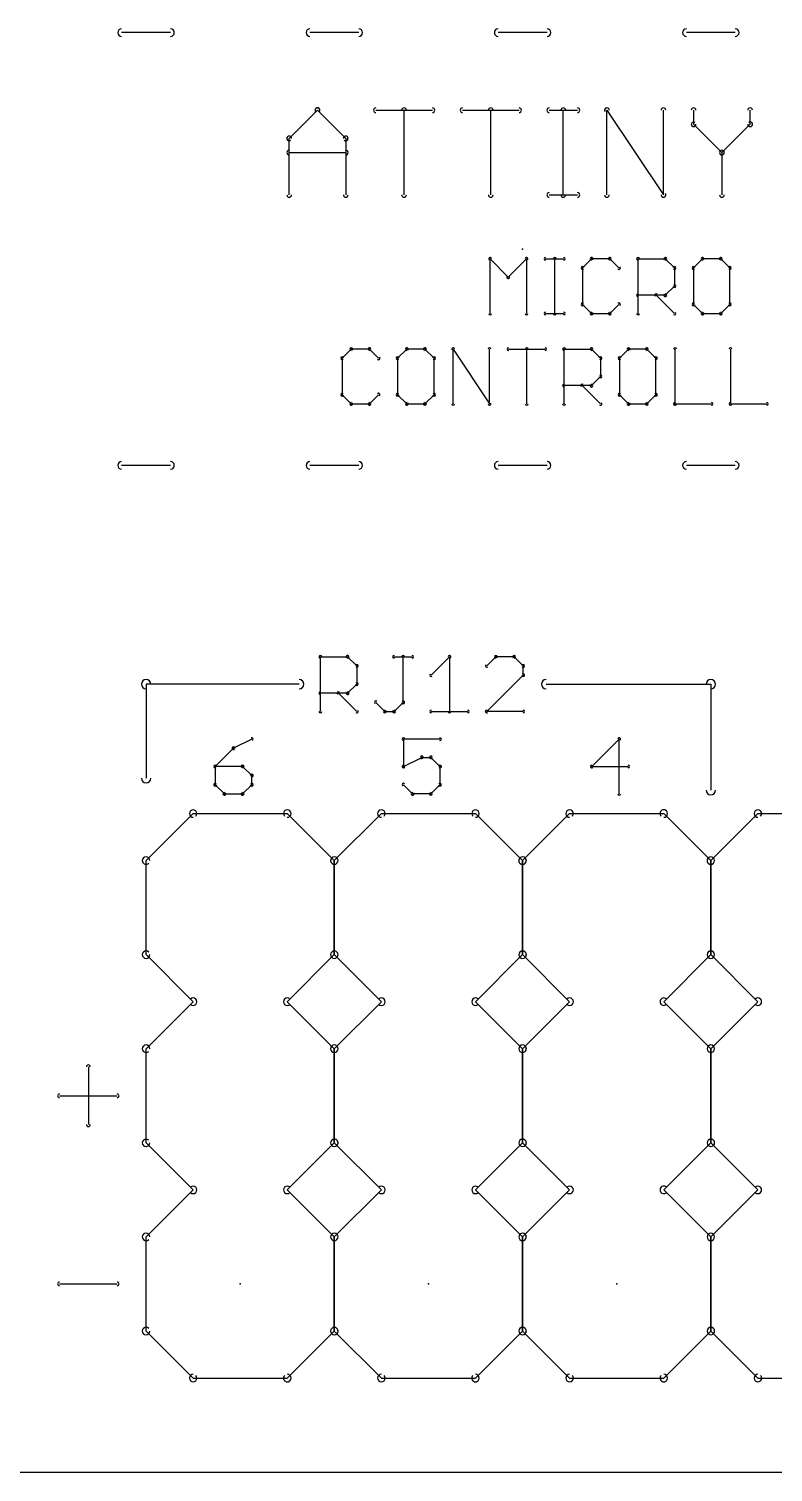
# Model space of a CAD drawing. Header units: inches. Extents: x 0 to 7.94, y 0 to 5.69.
# Drawn here: x 4.488 to 4.883, y 2.2 to 2.967 of the extents above; entities that cross this region are included whole.
import ezdxf

# ---------------------------------------------------------------- set-up
doc = ezdxf.new("R2010")
doc.units = ezdxf.units.IN
doc.header["$MEASUREMENT"] = 0
for name, color, linetype, true_color in [('Pcb', 178, 'Continuous', 0x000000), ('PcbDocument', 253, 'Continuous', 0xadadad), ('PcbLabels', 178, 'Continuous', 0x000000), ('PcbOutline', 178, 'Continuous', 0x000000)]:
    doc.layers.add(name, color=color, linetype=linetype, true_color=true_color)

# ---------------------------------------------------------------- blocks, each defined once
blk = doc.blocks.new('HBridge84')
at = {"layer": 'Pcb'}
for p in [(1.35, 0.65), (1.2, 0.1), (1.3, 0.1), (1.4, 0.1)]:
    blk.add_point(p, dxfattribs=at)
at = {"layer": 'PcbDocument'}
for points in [[(1.137, 0.767, 1), (1.137, 0.763)], [(1.163, 0.763, 1), (1.163, 0.767)], [(1.237, 0.767, 1), (1.237, 0.763)], [(1.263, 0.763, 1), (1.263, 0.767)], [(1.337, 0.767, 1), (1.337, 0.763)], [(1.363, 0.763, 1), (1.363, 0.767)], [(1.437, 0.767, 1), (1.437, 0.763)], [(1.463, 0.763, 1), (1.463, 0.767)], [(1.3335, 0.64478, 1), (1.332, 0.64478)], [(1.33328, 0.6453, 1), (1.33222, 0.64424)], [(1.35285, 0.64478, 1), (1.35135, 0.64478)], [(1.35263, 0.64424, 1), (1.35157, 0.6453)], [(1.36221, 0.64552, 1), (1.36221, 0.64402)], [(1.3678, 0.64478, 1), (1.3663, 0.64478)], [(1.37189, 0.64402, 1), (1.37189, 0.64552)], [(1.38669, 0.64552, 1), (1.38669, 0.64402)], [(1.38722, 0.64424, 1), (1.38617, 0.6453)], [(1.3969, 0.6453, 1), (1.39584, 0.64424)], [(1.39637, 0.64402, 1), (1.39637, 0.64552)], [(1.41207, 0.64478, 1), (1.41057, 0.64478)], [(1.41132, 0.64552, 1), (1.41132, 0.64402)], [(1.42637, 0.6453, 1), (1.4253, 0.64424)], [(1.42583, 0.64402, 1), (1.42583, 0.64552)], [(1.44563, 0.64552, 1), (1.44563, 0.64402)], [(1.44615, 0.64424, 1), (1.44509, 0.6453)], [(1.45583, 0.6453, 1), (1.45477, 0.64424)], [(1.4553, 0.64402, 1), (1.4553, 0.64552)], [(1.38261, 0.63994, 1), (1.38111, 0.63994)], [(1.38133, 0.64047, 1), (1.38239, 0.63941)], [(1.40068, 0.63941, 1), (1.40174, 0.64047)], [(1.43142, 0.63994, 1), (1.42992, 0.63994)], [(1.43014, 0.63941, 1), (1.4312, 0.64047)], [(1.44154, 0.63994, 1), (1.44004, 0.63994)], [(1.44026, 0.64047, 1), (1.44132, 0.63941)], [(1.46089, 0.63994, 1), (1.45939, 0.63994)], [(1.45961, 0.63941, 1), (1.46067, 0.64047)], [(1.34189, 0.63563, 1), (1.34295, 0.63457)], [(1.34189, 0.63457, 1), (1.34295, 0.63563)], [(1.42992, 0.63026, 1), (1.43142, 0.63026)], [(1.4312, 0.62973, 1), (1.43014, 0.63079)], [(1.38239, 0.62112, 1), (1.38133, 0.62006)], [(1.40174, 0.62006, 1), (1.40068, 0.62112)], [(1.41132, 0.62617, 1), (1.41132, 0.62467)], [(1.42153, 0.62596, 1), (1.42046, 0.62489)], [(1.4253, 0.62596, 1), (1.42637, 0.62489)], [(1.42583, 0.62467, 1), (1.42583, 0.62617)], [(1.44132, 0.62112, 1), (1.44026, 0.62006)], [(1.46067, 0.62006, 1), (1.45961, 0.62112)], [(1.332, 0.61575, 1), (1.3335, 0.61575)], [(1.35135, 0.61575, 1), (1.35285, 0.61575)], [(1.36221, 0.6165, 1), (1.36221, 0.615)], [(1.3663, 0.61575, 1), (1.3678, 0.61575)], [(1.37189, 0.615, 1), (1.37189, 0.6165)], [(1.38111, 0.62059, 1), (1.38261, 0.62059)], [(1.38669, 0.6165, 1), (1.38669, 0.615)], [(1.38617, 0.61522, 1), (1.38722, 0.61628)], [(1.39584, 0.61628, 1), (1.3969, 0.61522)], [(1.39637, 0.615, 1), (1.39637, 0.6165)], [(1.41057, 0.61575, 1), (1.41207, 0.61575)], [(1.43014, 0.61522, 1), (1.4312, 0.61628)], [(1.44004, 0.62059, 1), (1.44154, 0.62059)], [(1.44563, 0.6165, 1), (1.44563, 0.615)], [(1.44509, 0.61522, 1), (1.44615, 0.61628)], [(1.45477, 0.61628, 1), (1.45583, 0.61522)], [(1.4553, 0.615, 1), (1.4553, 0.6165)], [(1.45939, 0.62059, 1), (1.46089, 0.62059)], [(1.25365, 0.59247, 1), (1.2547, 0.59141)], [(1.25493, 0.59194, 1), (1.25343, 0.59194)], [(1.25901, 0.59752, 1), (1.25901, 0.59602)], [(1.25954, 0.59624, 1), (1.25848, 0.5973)], [(1.26922, 0.5973, 1), (1.26816, 0.59624)], [(1.26869, 0.59602, 1), (1.26869, 0.59752)], [(1.27299, 0.59141, 1), (1.27406, 0.59247)], [(1.28439, 0.59194, 1), (1.28289, 0.59194)], [(1.28311, 0.59247, 1), (1.28417, 0.59141)], [(1.28848, 0.59752, 1), (1.28848, 0.59602)], [(1.28901, 0.59624, 1), (1.28794, 0.5973)], [(1.29868, 0.5973, 1), (1.29762, 0.59624)], [(1.29815, 0.59602, 1), (1.29815, 0.59752)], [(1.30374, 0.59194, 1), (1.30224, 0.59194)], [(1.30246, 0.59141, 1), (1.30352, 0.59247)], [(1.31385, 0.59678, 1), (1.31235, 0.59678)], [(1.31373, 0.59719, 1), (1.31248, 0.59636)], [(1.3332, 0.59678, 1), (1.3317, 0.59678)], [(1.34257, 0.59752, 1), (1.34257, 0.59602)], [(1.353, 0.59678, 1), (1.3515, 0.59678)], [(1.36192, 0.59602, 1), (1.36192, 0.59752)], [(1.37278, 0.59678, 1), (1.37128, 0.59678)], [(1.37204, 0.59752, 1), (1.37204, 0.59602)], [(1.38708, 0.5973, 1), (1.38602, 0.59624)], [(1.38655, 0.59602, 1), (1.38655, 0.59752)], [(1.39213, 0.59194, 1), (1.39063, 0.59194)], [(1.39085, 0.59141, 1), (1.39191, 0.59247)], [(1.40225, 0.59194, 1), (1.40075, 0.59194)], [(1.40097, 0.59247, 1), (1.40203, 0.59141)], [(1.40634, 0.59752, 1), (1.40634, 0.59602)], [(1.40687, 0.59624, 1), (1.40581, 0.5973)], [(1.41654, 0.5973, 1), (1.41548, 0.59624)], [(1.41601, 0.59602, 1), (1.41601, 0.59752)], [(1.4216, 0.59194, 1), (1.4201, 0.59194)], [(1.42032, 0.59141, 1), (1.42138, 0.59247)], [(1.43172, 0.59678, 1), (1.43022, 0.59678)], [(1.46118, 0.59678, 1), (1.45968, 0.59678)], [(1.39191, 0.58173, 1), (1.39085, 0.58279)], [(1.37204, 0.57817, 1), (1.37204, 0.57667)], [(1.38224, 0.57796, 1), (1.38118, 0.57689)], [(1.38602, 0.57796, 1), (1.38708, 0.57689)], [(1.38655, 0.57667, 1), (1.38655, 0.57817)], [(1.39063, 0.58226, 1), (1.39213, 0.58226)], [(1.2547, 0.57312, 1), (1.25365, 0.57206)], [(1.25343, 0.57259, 1), (1.25493, 0.57259)], [(1.25901, 0.5685, 1), (1.25901, 0.567)], [(1.25848, 0.56722, 1), (1.25954, 0.56828)], [(1.26816, 0.56828, 1), (1.26922, 0.56722)], [(1.26869, 0.567, 1), (1.26869, 0.5685)], [(1.27406, 0.57206, 1), (1.27299, 0.57312)], [(1.28417, 0.57312, 1), (1.28311, 0.57206)], [(1.28289, 0.57259, 1), (1.28439, 0.57259)], [(1.28848, 0.5685, 1), (1.28848, 0.567)], [(1.28794, 0.56722, 1), (1.28901, 0.56828)], [(1.29762, 0.56828, 1), (1.29868, 0.56722)], [(1.29815, 0.567, 1), (1.29815, 0.5685)], [(1.30224, 0.57259, 1), (1.30374, 0.57259)], [(1.30352, 0.57206, 1), (1.30246, 0.57312)], [(1.31235, 0.56775, 1), (1.31385, 0.56775)], [(1.3317, 0.56775, 1), (1.3332, 0.56775)], [(1.33183, 0.56733, 1), (1.33308, 0.56817)], [(1.3515, 0.56775, 1), (1.353, 0.56775)], [(1.37128, 0.56775, 1), (1.37278, 0.56775)], [(1.39085, 0.56722, 1), (1.39191, 0.56828)], [(1.40203, 0.57312, 1), (1.40097, 0.57206)], [(1.40075, 0.57259, 1), (1.40225, 0.57259)], [(1.40634, 0.5685, 1), (1.40634, 0.567)], [(1.40581, 0.56722, 1), (1.40687, 0.56828)], [(1.41548, 0.56828, 1), (1.41654, 0.56722)], [(1.41601, 0.567, 1), (1.41601, 0.5685)], [(1.4201, 0.57259, 1), (1.4216, 0.57259)], [(1.42138, 0.57206, 1), (1.42032, 0.57312)], [(1.43096, 0.5685, 1), (1.43096, 0.567)], [(1.43022, 0.56775, 1), (1.43172, 0.56775)], [(1.45031, 0.567, 1), (1.45031, 0.5685)], [(1.46043, 0.5685, 1), (1.46043, 0.567)], [(1.45968, 0.56775, 1), (1.46118, 0.56775)], [(1.47978, 0.567, 1), (1.47978, 0.5685)], [(1.137, 0.537, 1), (1.137, 0.533)], [(1.163, 0.533, 1), (1.163, 0.537)], [(1.237, 0.537, 1), (1.237, 0.533)], [(1.263, 0.533, 1), (1.263, 0.537)], [(1.337, 0.537, 1), (1.337, 0.533)], [(1.363, 0.533, 1), (1.363, 0.537)], [(1.437, 0.537, 1), (1.437, 0.533)], [(1.463, 0.533, 1), (1.463, 0.537)], [(1.24332, 0.43328, 1), (1.24182, 0.43328)], [(1.24257, 0.43402, 1), (1.24257, 0.43252)], [(1.25761, 0.4338, 1), (1.25655, 0.43274)], [(1.25708, 0.43252, 1), (1.25708, 0.43402)], [(1.28171, 0.43402, 1), (1.28171, 0.43252)], [(1.2873, 0.43328, 1), (1.2858, 0.43328)], [(1.29139, 0.43252, 1), (1.29139, 0.43402)], [(1.31193, 0.43328, 1), (1.31043, 0.43328)], [(1.3117, 0.43274, 1), (1.31065, 0.4338)], [(1.3358, 0.43402, 1), (1.3358, 0.43252)], [(1.33633, 0.43274, 1), (1.33527, 0.4338)], [(1.34601, 0.4338, 1), (1.34495, 0.43274)], [(1.34548, 0.43252, 1), (1.34548, 0.43402)], [(1.26267, 0.42844, 1), (1.26117, 0.42844)], [(1.26139, 0.42791, 1), (1.26245, 0.42897)], [(1.30097, 0.42413, 1), (1.30203, 0.42307)], [(1.33043, 0.42897, 1), (1.3315, 0.42791)], [(1.35107, 0.42844, 1), (1.34957, 0.42844)], [(1.34957, 0.4236, 1), (1.35107, 0.4236)], [(1.34978, 0.42791, 1), (1.35085, 0.42897)], [(1.35085, 0.42307, 1), (1.34978, 0.42413)], [(1.15, 0.42125, 1), (1.15, 0.41625)], [(1.1525, 0.41875, 1), (1.1475, 0.41875)], [(1.23125, 0.41625, 1), (1.23125, 0.42125)], [(1.24257, 0.41467, 1), (1.24257, 0.41317)], [(1.25278, 0.41446, 1), (1.25171, 0.41339)], [(1.25655, 0.41446, 1), (1.25761, 0.41339)], [(1.25708, 0.41317, 1), (1.25708, 0.41467)], [(1.26117, 0.41876, 1), (1.26267, 0.41876)], [(1.26245, 0.41823, 1), (1.26139, 0.41929)], [(1.3625, 0.42125, 1), (1.3625, 0.41625)], [(1.4525, 0.41875, 1), (1.4475, 0.41875)], [(1.45, 0.41625, 1), (1.45, 0.42125)], [(1.27257, 0.40962, 1), (1.2715, 0.40856)], [(1.2858, 0.40909, 1), (1.2873, 0.40909)], [(1.28708, 0.40856, 1), (1.28602, 0.40962)], [(1.24182, 0.40425, 1), (1.24332, 0.40425)], [(1.26139, 0.40372, 1), (1.26245, 0.40478)], [(1.27687, 0.405, 1), (1.27687, 0.4035)], [(1.27634, 0.40372, 1), (1.2774, 0.40478)], [(1.28118, 0.40478, 1), (1.28224, 0.40372)], [(1.28171, 0.4035, 1), (1.28171, 0.405)], [(1.3015, 0.405, 1), (1.3015, 0.4035)], [(1.31043, 0.40425, 1), (1.31193, 0.40425)], [(1.32085, 0.4035, 1), (1.32085, 0.405)], [(1.33096, 0.405, 1), (1.33096, 0.4035)], [(1.33043, 0.40478, 1), (1.3315, 0.40372)], [(1.35031, 0.4035, 1), (1.35031, 0.405)], [(1.19611, 0.38536, 1), (1.19678, 0.38402)], [(1.19697, 0.38416, 1), (1.19591, 0.38522)], [(1.20645, 0.38885, 1), (1.20578, 0.3902)], [(1.28677, 0.39028, 1), (1.28677, 0.38878)], [(1.28752, 0.38952, 1), (1.28602, 0.38952)], [(1.30612, 0.38878, 1), (1.30612, 0.39028)], [(1.40203, 0.38952, 1), (1.40053, 0.38952)], [(1.40181, 0.389, 1), (1.40075, 0.39006)], [(1.29644, 0.3806, 1), (1.29644, 0.3791)], [(1.29678, 0.37918, 1), (1.29611, 0.38052)], [(1.30181, 0.38038, 1), (1.30075, 0.37932)], [(1.30128, 0.3791, 1), (1.30128, 0.3806)], [(1.1475, 0.36875, 1), (1.1525, 0.36875)], [(1.18752, 0.37501, 1), (1.18602, 0.37501)], [(1.18677, 0.37576, 1), (1.18677, 0.37426)], [(1.18624, 0.37554, 1), (1.1873, 0.37448)], [(1.20181, 0.37554, 1), (1.20075, 0.37448)], [(1.20128, 0.37426, 1), (1.20128, 0.37576)], [(1.20687, 0.37017, 1), (1.20537, 0.37017)], [(1.20559, 0.36965, 1), (1.20665, 0.3707)], [(1.28643, 0.37569, 1), (1.2871, 0.37434)], [(1.28602, 0.37501, 1), (1.28752, 0.37501)], [(1.30687, 0.37501, 1), (1.30537, 0.37501)], [(1.30559, 0.37448, 1), (1.30665, 0.37554)], [(1.38677, 0.37576, 1), (1.38677, 0.37426)], [(1.38624, 0.37554, 1), (1.3873, 0.37448)], [(1.40612, 0.37426, 1), (1.40612, 0.37576)], [(1.1873, 0.36587, 1), (1.18624, 0.36481)], [(1.18602, 0.36534, 1), (1.18752, 0.36534)], [(1.19161, 0.36125, 1), (1.19161, 0.35975)], [(1.19107, 0.35997, 1), (1.19213, 0.36103)], [(1.20075, 0.36103, 1), (1.20181, 0.35997)], [(1.20128, 0.35975, 1), (1.20128, 0.36125)], [(1.20537, 0.36534, 1), (1.20687, 0.36534)], [(1.20665, 0.36481, 1), (1.20559, 0.36587)], [(1.2873, 0.36587, 1), (1.28624, 0.36481)], [(1.29161, 0.36125, 1), (1.29161, 0.35975)], [(1.29107, 0.35997, 1), (1.29213, 0.36103)], [(1.30075, 0.36103, 1), (1.30181, 0.35997)], [(1.30128, 0.35975, 1), (1.30128, 0.36125)], [(1.30537, 0.36534, 1), (1.30687, 0.36534)], [(1.30665, 0.36481, 1), (1.30559, 0.36587)], [(1.40053, 0.3605, 1), (1.40203, 0.3605)], [(1.4475, 0.3625, 1), (1.4525, 0.3625)], [(1.175, 0.352, 1), (1.175, 0.348)], [(1.17641, 0.34859, 1), (1.17359, 0.35141)], [(1.22641, 0.35141, 1), (1.22359, 0.34859)], [(1.225, 0.348, 1), (1.225, 0.352)], [(1.275, 0.352, 1), (1.275, 0.348)], [(1.27641, 0.34859, 1), (1.27359, 0.35141)], [(1.32641, 0.35141, 1), (1.32359, 0.34859)], [(1.325, 0.348, 1), (1.325, 0.352)], [(1.375, 0.352, 1), (1.375, 0.348)], [(1.37641, 0.34859, 1), (1.37359, 0.35141)], [(1.42641, 0.35141, 1), (1.42359, 0.34859)], [(1.425, 0.348, 1), (1.425, 0.352)], [(1.475, 0.352, 1), (1.475, 0.348)], [(1.47641, 0.34859, 1), (1.47359, 0.35141)], [(1.152, 0.325, 1), (1.148, 0.325)], [(1.14859, 0.32641, 1), (1.15141, 0.32359)], [(1.252, 0.325, 1), (1.248, 0.325)], [(1.252, 0.325, 1), (1.248, 0.325)], [(1.24859, 0.32641, 1), (1.25141, 0.32359)], [(1.24859, 0.32359, 1), (1.25141, 0.32641)], [(1.352, 0.325, 1), (1.348, 0.325)], [(1.352, 0.325, 1), (1.348, 0.325)], [(1.34859, 0.32641, 1), (1.35141, 0.32359)], [(1.34859, 0.32359, 1), (1.35141, 0.32641)], [(1.452, 0.325, 1), (1.448, 0.325)], [(1.452, 0.325, 1), (1.448, 0.325)], [(1.44859, 0.32641, 1), (1.45141, 0.32359)], [(1.44859, 0.32359, 1), (1.45141, 0.32641)], [(1.15141, 0.27641, 1), (1.14859, 0.27359)], [(1.25141, 0.27641, 1), (1.24859, 0.27359)], [(1.25141, 0.27359, 1), (1.24859, 0.27641)], [(1.35141, 0.27641, 1), (1.34859, 0.27359)], [(1.35141, 0.27359, 1), (1.34859, 0.27641)], [(1.45141, 0.27641, 1), (1.44859, 0.27359)], [(1.45141, 0.27359, 1), (1.44859, 0.27641)], [(1.148, 0.275, 1), (1.152, 0.275)], [(1.248, 0.275, 1), (1.252, 0.275)], [(1.248, 0.275, 1), (1.252, 0.275)], [(1.348, 0.275, 1), (1.352, 0.275)], [(1.348, 0.275, 1), (1.352, 0.275)], [(1.448, 0.275, 1), (1.452, 0.275)], [(1.448, 0.275, 1), (1.452, 0.275)], [(1.17641, 0.24859, 1), (1.17359, 0.25141)], [(1.17359, 0.24859, 1), (1.17641, 0.25141)], [(1.22641, 0.25141, 1), (1.22359, 0.24859)], [(1.22359, 0.25141, 1), (1.22641, 0.24859)], [(1.27641, 0.24859, 1), (1.27359, 0.25141)], [(1.27359, 0.24859, 1), (1.27641, 0.25141)], [(1.32641, 0.25141, 1), (1.32359, 0.24859)], [(1.32359, 0.25141, 1), (1.32641, 0.24859)], [(1.37641, 0.24859, 1), (1.37359, 0.25141)], [(1.37359, 0.24859, 1), (1.37641, 0.25141)], [(1.42641, 0.25141, 1), (1.42359, 0.24859)], [(1.42359, 0.25141, 1), (1.42641, 0.24859)], [(1.47641, 0.24859, 1), (1.47359, 0.25141)], [(1.47359, 0.24859, 1), (1.47641, 0.25141)], [(1.152, 0.225, 1), (1.148, 0.225)], [(1.14859, 0.22641, 1), (1.15141, 0.22359)], [(1.252, 0.225, 1), (1.248, 0.225)], [(1.252, 0.225, 1), (1.248, 0.225)], [(1.24859, 0.22641, 1), (1.25141, 0.22359)], [(1.24859, 0.22359, 1), (1.25141, 0.22641)], [(1.352, 0.225, 1), (1.348, 0.225)], [(1.352, 0.225, 1), (1.348, 0.225)], [(1.34859, 0.22641, 1), (1.35141, 0.22359)], [(1.34859, 0.22359, 1), (1.35141, 0.22641)], [(1.452, 0.225, 1), (1.448, 0.225)], [(1.452, 0.225, 1), (1.448, 0.225)], [(1.44859, 0.22641, 1), (1.45141, 0.22359)], [(1.44859, 0.22359, 1), (1.45141, 0.22641)], [(1.12033, 0.21537, 1), (1.11833, 0.21537)], [(1.10398, 0.20102, 1), (1.10398, 0.19902)], [(1.13467, 0.19902, 1), (1.13467, 0.20102)], [(1.11833, 0.18467, 1), (1.12033, 0.18467)], [(1.15141, 0.17641, 1), (1.14859, 0.17359)], [(1.25141, 0.17641, 1), (1.24859, 0.17359)], [(1.25141, 0.17359, 1), (1.24859, 0.17641)], [(1.35141, 0.17641, 1), (1.34859, 0.17359)], [(1.35141, 0.17359, 1), (1.34859, 0.17641)], [(1.45141, 0.17641, 1), (1.44859, 0.17359)], [(1.45141, 0.17359, 1), (1.44859, 0.17641)], [(1.148, 0.175, 1), (1.152, 0.175)], [(1.248, 0.175, 1), (1.252, 0.175)], [(1.248, 0.175, 1), (1.252, 0.175)], [(1.348, 0.175, 1), (1.352, 0.175)], [(1.348, 0.175, 1), (1.352, 0.175)], [(1.448, 0.175, 1), (1.452, 0.175)], [(1.448, 0.175, 1), (1.452, 0.175)], [(1.17641, 0.14859, 1), (1.17359, 0.15141)], [(1.17359, 0.14859, 1), (1.17641, 0.15141)], [(1.22641, 0.15141, 1), (1.22359, 0.14859)], [(1.22359, 0.15141, 1), (1.22641, 0.14859)], [(1.27641, 0.14859, 1), (1.27359, 0.15141)], [(1.27359, 0.14859, 1), (1.27641, 0.15141)], [(1.32641, 0.15141, 1), (1.32359, 0.14859)], [(1.32359, 0.15141, 1), (1.32641, 0.14859)], [(1.37641, 0.14859, 1), (1.37359, 0.15141)], [(1.37359, 0.14859, 1), (1.37641, 0.15141)], [(1.42641, 0.15141, 1), (1.42359, 0.14859)], [(1.42359, 0.15141, 1), (1.42641, 0.14859)], [(1.47641, 0.14859, 1), (1.47359, 0.15141)], [(1.47359, 0.14859, 1), (1.47641, 0.15141)], [(1.152, 0.125, 1), (1.148, 0.125)], [(1.14859, 0.12641, 1), (1.15141, 0.12359)], [(1.252, 0.125, 1), (1.248, 0.125)], [(1.252, 0.125, 1), (1.248, 0.125)], [(1.24859, 0.12641, 1), (1.25141, 0.12359)], [(1.24859, 0.12359, 1), (1.25141, 0.12641)], [(1.352, 0.125, 1), (1.348, 0.125)], [(1.352, 0.125, 1), (1.348, 0.125)], [(1.34859, 0.12641, 1), (1.35141, 0.12359)], [(1.34859, 0.12359, 1), (1.35141, 0.12641)], [(1.452, 0.125, 1), (1.448, 0.125)], [(1.452, 0.125, 1), (1.448, 0.125)], [(1.44859, 0.12641, 1), (1.45141, 0.12359)], [(1.44859, 0.12359, 1), (1.45141, 0.12641)], [(1.10398, 0.10102, 1), (1.10398, 0.09902)], [(1.13467, 0.09902, 1), (1.13467, 0.10102)], [(1.15141, 0.07641, 1), (1.14859, 0.07359)], [(1.25141, 0.07641, 1), (1.24859, 0.07359)], [(1.25141, 0.07359, 1), (1.24859, 0.07641)], [(1.35141, 0.07641, 1), (1.34859, 0.07359)], [(1.35141, 0.07359, 1), (1.34859, 0.07641)], [(1.45141, 0.07641, 1), (1.44859, 0.07359)], [(1.45141, 0.07359, 1), (1.44859, 0.07641)], [(1.148, 0.075, 1), (1.152, 0.075)], [(1.248, 0.075, 1), (1.252, 0.075)], [(1.248, 0.075, 1), (1.252, 0.075)], [(1.348, 0.075, 1), (1.352, 0.075)], [(1.348, 0.075, 1), (1.352, 0.075)], [(1.448, 0.075, 1), (1.452, 0.075)], [(1.448, 0.075, 1), (1.452, 0.075)], [(1.175, 0.052, 1), (1.175, 0.048)], [(1.17359, 0.04859, 1), (1.17641, 0.05141)], [(1.22359, 0.05141, 1), (1.22641, 0.04859)], [(1.225, 0.048, 1), (1.225, 0.052)], [(1.275, 0.052, 1), (1.275, 0.048)], [(1.27359, 0.04859, 1), (1.27641, 0.05141)], [(1.32359, 0.05141, 1), (1.32641, 0.04859)], [(1.325, 0.048, 1), (1.325, 0.052)], [(1.375, 0.052, 1), (1.375, 0.048)], [(1.37359, 0.04859, 1), (1.37641, 0.05141)], [(1.42359, 0.05141, 1), (1.42641, 0.04859)], [(1.425, 0.048, 1), (1.425, 0.052)], [(1.475, 0.052, 1), (1.475, 0.048)], [(1.47359, 0.04859, 1), (1.47641, 0.05141)]]:
    blk.add_lwpolyline(points, format="xyb", dxfattribs=at)
for points in [[(1.163, 0.765), (1.137, 0.765)], [(1.263, 0.765), (1.237, 0.765)], [(1.363, 0.765), (1.337, 0.765)], [(1.463, 0.765), (1.437, 0.765)], [(1.33275, 0.61575), (1.33275, 0.64478)], [(1.33275, 0.64478), (1.34242, 0.6351)], [(1.34242, 0.6351), (1.3521, 0.64478)], [(1.3521, 0.64478), (1.3521, 0.61575)], [(1.36221, 0.64478), (1.37189, 0.64478)], [(1.36705, 0.61575), (1.36705, 0.64478)], [(1.38669, 0.64478), (1.38186, 0.63994)], [(1.39637, 0.64478), (1.38669, 0.64478)], [(1.4012, 0.63994), (1.39637, 0.64478)], [(1.41132, 0.61575), (1.41132, 0.64478)], [(1.41132, 0.64478), (1.42583, 0.64478)], [(1.42583, 0.64478), (1.43067, 0.63994)], [(1.44563, 0.64478), (1.44079, 0.63994)], [(1.4553, 0.64478), (1.44563, 0.64478)], [(1.46014, 0.63994), (1.4553, 0.64478)], [(1.38186, 0.63994), (1.38186, 0.62059)], [(1.43067, 0.63994), (1.43067, 0.63026)], [(1.44079, 0.63994), (1.44079, 0.62059)], [(1.46014, 0.62059), (1.46014, 0.63994)], [(1.43067, 0.63026), (1.42583, 0.62543)], [(1.42583, 0.62543), (1.41132, 0.62543)], [(1.421, 0.62543), (1.43067, 0.61575)], [(1.36221, 0.61575), (1.37189, 0.61575)], [(1.38186, 0.62059), (1.38669, 0.61575)], [(1.38669, 0.61575), (1.39637, 0.61575)], [(1.39637, 0.61575), (1.4012, 0.62059)], [(1.44079, 0.62059), (1.44563, 0.61575)], [(1.44563, 0.61575), (1.4553, 0.61575)], [(1.4553, 0.61575), (1.46014, 0.62059)], [(1.25901, 0.59678), (1.25417, 0.59194)], [(1.25417, 0.59194), (1.25417, 0.57259)], [(1.26869, 0.59678), (1.25901, 0.59678)], [(1.27352, 0.59194), (1.26869, 0.59678)], [(1.28848, 0.59678), (1.28364, 0.59194)], [(1.28364, 0.59194), (1.28364, 0.57259)], [(1.29815, 0.59678), (1.28848, 0.59678)], [(1.30299, 0.59194), (1.29815, 0.59678)], [(1.30299, 0.57259), (1.30299, 0.59194)], [(1.31311, 0.56775), (1.31311, 0.59678)], [(1.31311, 0.59678), (1.33245, 0.56775)], [(1.33245, 0.56775), (1.33245, 0.59678)], [(1.34257, 0.59678), (1.36192, 0.59678)], [(1.35224, 0.56775), (1.35224, 0.59678)], [(1.37204, 0.56775), (1.37204, 0.59678)], [(1.37204, 0.59678), (1.38655, 0.59678)], [(1.38655, 0.59678), (1.39139, 0.59194)], [(1.39139, 0.59194), (1.39139, 0.58226)], [(1.40634, 0.59678), (1.4015, 0.59194)], [(1.4015, 0.59194), (1.4015, 0.57259)], [(1.41601, 0.59678), (1.40634, 0.59678)], [(1.42085, 0.59194), (1.41601, 0.59678)], [(1.42085, 0.57259), (1.42085, 0.59194)], [(1.43096, 0.59678), (1.43096, 0.56775)], [(1.46043, 0.59678), (1.46043, 0.56775)], [(1.38655, 0.57743), (1.37204, 0.57743)], [(1.38171, 0.57743), (1.39139, 0.56775)], [(1.39139, 0.58226), (1.38655, 0.57743)], [(1.25417, 0.57259), (1.25901, 0.56775)], [(1.25901, 0.56775), (1.26869, 0.56775)], [(1.26869, 0.56775), (1.27352, 0.57259)], [(1.28364, 0.57259), (1.28848, 0.56775)], [(1.28848, 0.56775), (1.29815, 0.56775)], [(1.29815, 0.56775), (1.30299, 0.57259)], [(1.4015, 0.57259), (1.40634, 0.56775)], [(1.40634, 0.56775), (1.41601, 0.56775)], [(1.41601, 0.56775), (1.42085, 0.57259)], [(1.43096, 0.56775), (1.45031, 0.56775)], [(1.46043, 0.56775), (1.47978, 0.56775)], [(1.163, 0.535), (1.137, 0.535)], [(1.263, 0.535), (1.237, 0.535)], [(1.363, 0.535), (1.337, 0.535)], [(1.463, 0.535), (1.437, 0.535)], [(1.24257, 0.40425), (1.24257, 0.43328)], [(1.24257, 0.43328), (1.25708, 0.43328)], [(1.25708, 0.43328), (1.26192, 0.42844)], [(1.28171, 0.43328), (1.29139, 0.43328)], [(1.28655, 0.40909), (1.28655, 0.43328)], [(1.3015, 0.4236), (1.31117, 0.43328)], [(1.31117, 0.43328), (1.31117, 0.40425)], [(1.3358, 0.43328), (1.33096, 0.42844)], [(1.34548, 0.43328), (1.3358, 0.43328)], [(1.35031, 0.42844), (1.34548, 0.43328)], [(1.26192, 0.42844), (1.26192, 0.41876)], [(1.33096, 0.40425), (1.35031, 0.4236)], [(1.35031, 0.4236), (1.35031, 0.42844)], [(1.23125, 0.41875), (1.15, 0.41875)], [(1.15, 0.41875), (1.15, 0.36875)], [(1.26192, 0.41876), (1.25708, 0.41393)], [(1.3625, 0.41875), (1.45, 0.41875)], [(1.45, 0.41875), (1.45, 0.3625)], [(1.25708, 0.41393), (1.24257, 0.41393)], [(1.25224, 0.41393), (1.26192, 0.40425)], [(1.27204, 0.40909), (1.27687, 0.40425)], [(1.28171, 0.40425), (1.28655, 0.40909)], [(1.27687, 0.40425), (1.28171, 0.40425)], [(1.3015, 0.40425), (1.32085, 0.40425)], [(1.35031, 0.40425), (1.33096, 0.40425)], [(1.19644, 0.38469), (1.18677, 0.37501)], [(1.20612, 0.38952), (1.19644, 0.38469)], [(1.30612, 0.38952), (1.28677, 0.38952)], [(1.28677, 0.38952), (1.28677, 0.37501)], [(1.40128, 0.38952), (1.38677, 0.37501)], [(1.40128, 0.3605), (1.40128, 0.38952)], [(1.28677, 0.37501), (1.29644, 0.37985)], [(1.29644, 0.37985), (1.30128, 0.37985)], [(1.30128, 0.37985), (1.30612, 0.37501)], [(1.18677, 0.37501), (1.18677, 0.36534)], [(1.20128, 0.37501), (1.18677, 0.37501)], [(1.20612, 0.37017), (1.20128, 0.37501)], [(1.20612, 0.36534), (1.20612, 0.37017)], [(1.30612, 0.37501), (1.30612, 0.36534)], [(1.38677, 0.37501), (1.40612, 0.37501)], [(1.18677, 0.36534), (1.19161, 0.3605)], [(1.19161, 0.3605), (1.20128, 0.3605)], [(1.20128, 0.3605), (1.20612, 0.36534)], [(1.29161, 0.3605), (1.28677, 0.36534)], [(1.30128, 0.3605), (1.29161, 0.3605)], [(1.30612, 0.36534), (1.30128, 0.3605)], [(1.15, 0.325), (1.175, 0.35)], [(1.175, 0.35), (1.225, 0.35)], [(1.225, 0.35), (1.25, 0.325)], [(1.25, 0.325), (1.275, 0.35)], [(1.275, 0.35), (1.325, 0.35)], [(1.325, 0.35), (1.35, 0.325)], [(1.35, 0.325), (1.375, 0.35)], [(1.375, 0.35), (1.425, 0.35)], [(1.425, 0.35), (1.45, 0.325)], [(1.45, 0.325), (1.475, 0.35)], [(1.475, 0.35), (1.525, 0.35)], [(1.15, 0.275), (1.15, 0.325)], [(1.25, 0.275), (1.25, 0.325)], [(1.25, 0.325), (1.25, 0.275)], [(1.35, 0.275), (1.35, 0.325)], [(1.35, 0.325), (1.35, 0.275)], [(1.45, 0.275), (1.45, 0.325)], [(1.45, 0.325), (1.45, 0.275)], [(1.175, 0.25), (1.15, 0.275)], [(1.25, 0.275), (1.225, 0.25)], [(1.275, 0.25), (1.25, 0.275)], [(1.35, 0.275), (1.325, 0.25)], [(1.375, 0.25), (1.35, 0.275)], [(1.45, 0.275), (1.425, 0.25)], [(1.475, 0.25), (1.45, 0.275)], [(1.15, 0.225), (1.175, 0.25)], [(1.225, 0.25), (1.25, 0.225)], [(1.25, 0.225), (1.275, 0.25)], [(1.325, 0.25), (1.35, 0.225)], [(1.35, 0.225), (1.375, 0.25)], [(1.425, 0.25), (1.45, 0.225)], [(1.45, 0.225), (1.475, 0.25)], [(1.15, 0.175), (1.15, 0.225)], [(1.25, 0.175), (1.25, 0.225)], [(1.25, 0.225), (1.25, 0.175)], [(1.35, 0.175), (1.35, 0.225)], [(1.35, 0.225), (1.35, 0.175)], [(1.45, 0.175), (1.45, 0.225)], [(1.45, 0.225), (1.45, 0.175)], [(1.11933, 0.21537), (1.11933, 0.18467)], [(1.10398, 0.20002), (1.13467, 0.20002)], [(1.175, 0.15), (1.15, 0.175)], [(1.25, 0.175), (1.225, 0.15)], [(1.275, 0.15), (1.25, 0.175)], [(1.35, 0.175), (1.325, 0.15)], [(1.375, 0.15), (1.35, 0.175)], [(1.45, 0.175), (1.425, 0.15)], [(1.475, 0.15), (1.45, 0.175)], [(1.15, 0.125), (1.175, 0.15)], [(1.225, 0.15), (1.25, 0.125)], [(1.25, 0.125), (1.275, 0.15)], [(1.325, 0.15), (1.35, 0.125)], [(1.35, 0.125), (1.375, 0.15)], [(1.425, 0.15), (1.45, 0.125)], [(1.45, 0.125), (1.475, 0.15)], [(1.15, 0.075), (1.15, 0.125)], [(1.25, 0.075), (1.25, 0.125)], [(1.25, 0.125), (1.25, 0.075)], [(1.35, 0.075), (1.35, 0.125)], [(1.35, 0.125), (1.35, 0.075)], [(1.45, 0.075), (1.45, 0.125)], [(1.45, 0.125), (1.45, 0.075)], [(1.10398, 0.10002), (1.13467, 0.10002)], [(1.15, 0.075), (1.175, 0.05)], [(1.225, 0.05), (1.25, 0.075)], [(1.25, 0.075), (1.275, 0.05)], [(1.325, 0.05), (1.35, 0.075)], [(1.35, 0.075), (1.375, 0.05)], [(1.425, 0.05), (1.45, 0.075)], [(1.45, 0.075), (1.475, 0.05)], [(1.175, 0.05), (1.225, 0.05)], [(1.275, 0.05), (1.325, 0.05)], [(1.375, 0.05), (1.425, 0.05)], [(1.475, 0.05), (1.525, 0.05)]]:
    blk.add_lwpolyline(points, dxfattribs=at)
at = {"layer": 'PcbLabels'}
for points in [[(1.22602, 0.70878), (1.24103, 0.72379)], [(1.24103, 0.72379), (1.25604, 0.70878)], [(1.27206, 0.72379), (1.30208, 0.72379)], [(1.28707, 0.67875), (1.28707, 0.72379)], [(1.31809, 0.72379), (1.34812, 0.72379)], [(1.33311, 0.67875), (1.33311, 0.72379)], [(1.36413, 0.72379), (1.37915, 0.72379)], [(1.37164, 0.67875), (1.37164, 0.72379)], [(1.39483, 0.67875), (1.39483, 0.72379)], [(1.39483, 0.72379), (1.42485, 0.67875)], [(1.42485, 0.67875), (1.42485, 0.72379)], [(1.44087, 0.72379), (1.44087, 0.71628)], [(1.47089, 0.71628), (1.47089, 0.72379)], [(1.44087, 0.71628), (1.45588, 0.70127)], [(1.45588, 0.70127), (1.47089, 0.71628)], [(1.22602, 0.67875), (1.22602, 0.70878)], [(1.25604, 0.70878), (1.25604, 0.67875)], [(1.22602, 0.70127), (1.25604, 0.70127)], [(1.45588, 0.70127), (1.45588, 0.67875)], [(1.36413, 0.67875), (1.37915, 0.67875)]]:
    blk.add_lwpolyline(points, dxfattribs=at)
for points in [[(1.24191, 0.72467, 1), (1.24015, 0.72291)], [(1.24191, 0.72291, 1), (1.24015, 0.72467)], [(1.27206, 0.72504, 1), (1.27206, 0.72254)], [(1.28832, 0.72379, 1), (1.28582, 0.72379)], [(1.30208, 0.72254, 1), (1.30208, 0.72504)], [(1.31809, 0.72504, 1), (1.31809, 0.72254)], [(1.33436, 0.72379, 1), (1.33186, 0.72379)], [(1.34812, 0.72254, 1), (1.34812, 0.72504)], [(1.36413, 0.72504, 1), (1.36413, 0.72254)], [(1.37289, 0.72379, 1), (1.37039, 0.72379)], [(1.37915, 0.72254, 1), (1.37915, 0.72504)], [(1.39607, 0.72379, 1), (1.39357, 0.72379)], [(1.39587, 0.72448, 1), (1.39379, 0.72309)], [(1.4261, 0.72379, 1), (1.4236, 0.72379)], [(1.44211, 0.72379, 1), (1.43961, 0.72379)], [(1.47214, 0.72379, 1), (1.46964, 0.72379)], [(1.44175, 0.71717, 1), (1.43998, 0.7154)], [(1.43961, 0.71628, 1), (1.44211, 0.71628)], [(1.46964, 0.71628, 1), (1.47214, 0.71628)], [(1.47178, 0.7154, 1), (1.47001, 0.71717)], [(1.22727, 0.70878, 1), (1.22477, 0.70878)], [(1.22513, 0.70966, 1), (1.2269, 0.70789)], [(1.25729, 0.70878, 1), (1.25479, 0.70878)], [(1.25516, 0.70789, 1), (1.25693, 0.70966)], [(1.22602, 0.70252, 1), (1.22602, 0.70002)], [(1.25604, 0.70002, 1), (1.25604, 0.70252)], [(1.45713, 0.70127, 1), (1.45463, 0.70127)], [(1.455, 0.70215, 1), (1.45676, 0.70039)], [(1.455, 0.70039, 1), (1.45676, 0.70215)], [(1.22477, 0.67875, 1), (1.22727, 0.67875)], [(1.25479, 0.67875, 1), (1.25729, 0.67875)], [(1.28582, 0.67875, 1), (1.28832, 0.67875)], [(1.33186, 0.67875, 1), (1.33436, 0.67875)], [(1.36413, 0.68, 1), (1.36413, 0.6775)], [(1.37039, 0.67875, 1), (1.37289, 0.67875)], [(1.37915, 0.6775, 1), (1.37915, 0.68)], [(1.39357, 0.67875, 1), (1.39607, 0.67875)], [(1.4236, 0.67875, 1), (1.4261, 0.67875)], [(1.42381, 0.67806, 1), (1.42589, 0.67944)], [(1.45463, 0.67875, 1), (1.45713, 0.67875)]]:
    blk.add_lwpolyline(points, format="xyb", dxfattribs=at)
at = {"layer": 'PcbOutline'}
blk.add_line((0.15, 0), (1.85, 0), dxfattribs=at)

msp = doc.modelspace()

# ---------------------------------------------------------------- block references
at = {"layer": 'Pcb'}
msp.add_blockref('HBridge84', (3.4, 2.2), dxfattribs=at)

doc.saveas('drawing.dxf')
